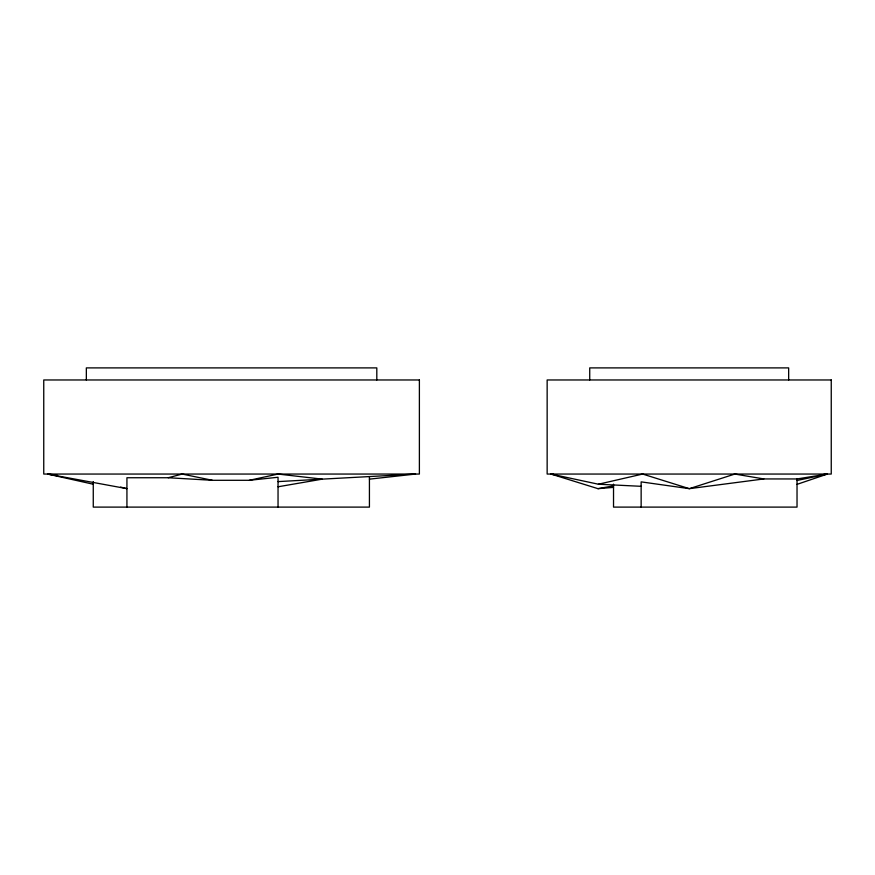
<?xml version="1.0" encoding="UTF-8"?>
<svg xmlns="http://www.w3.org/2000/svg" width="875" height="875" viewBox="0 0 875 875"><rect width="100%" height="100%" fill="white"/><g stroke="black" fill="none" stroke-linecap="round" stroke-linejoin="round"><path stroke-width="1.31" d="M796.972 484.367L827.433 474.053L823.43 474.447M126.93 507.106L126.93 477.739L168.23 477.739L182.142 474.053L212.395 480.298L249.342 480.298L278.042 477.258L278.042 507.106M249.342 480.298L278.042 474.053L322.252 479.139L415.581 474.053L369.425 479.139M797.027 480.484L827.433 474.053L797.027 478.953L763.831 478.942L689.325 488.666L641.145 481.873L641.145 507.106M553.678 474.239L550.955 474.053L597.975 488.666L613.528 485.855M278.042 486.784L322.252 479.139L278.042 481.611M601.081 483.995L598.423 484.225L550.955 474.053L553.656 474.359M597.975 488.666L613.528 487.375M641.145 486.314L598.423 484.225L642.633 474.053L689.325 488.666L734.847 474.053L763.831 478.942M168.23 477.739L212.395 480.298M93.264 484.225L47.567 474.053L56.973 475.092M47.567 474.053L126.93 488.666L120.619 487.091M797.027 478.942L797.027 507.106L613.528 507.106L613.528 484.159M788.659 379.969L788.659 367.894L589.728 367.894L589.728 379.969M376.808 379.969L376.808 367.894L86.341 367.894L86.341 379.969M369.425 476.569L369.425 507.106L93.264 507.106L93.264 481.578M419.387 379.969L43.75 379.969L43.75 474.053L419.387 474.053L419.387 379.969M831.25 379.969L547.148 379.969L547.148 474.053L831.25 474.053L831.25 379.969"/></g></svg>
